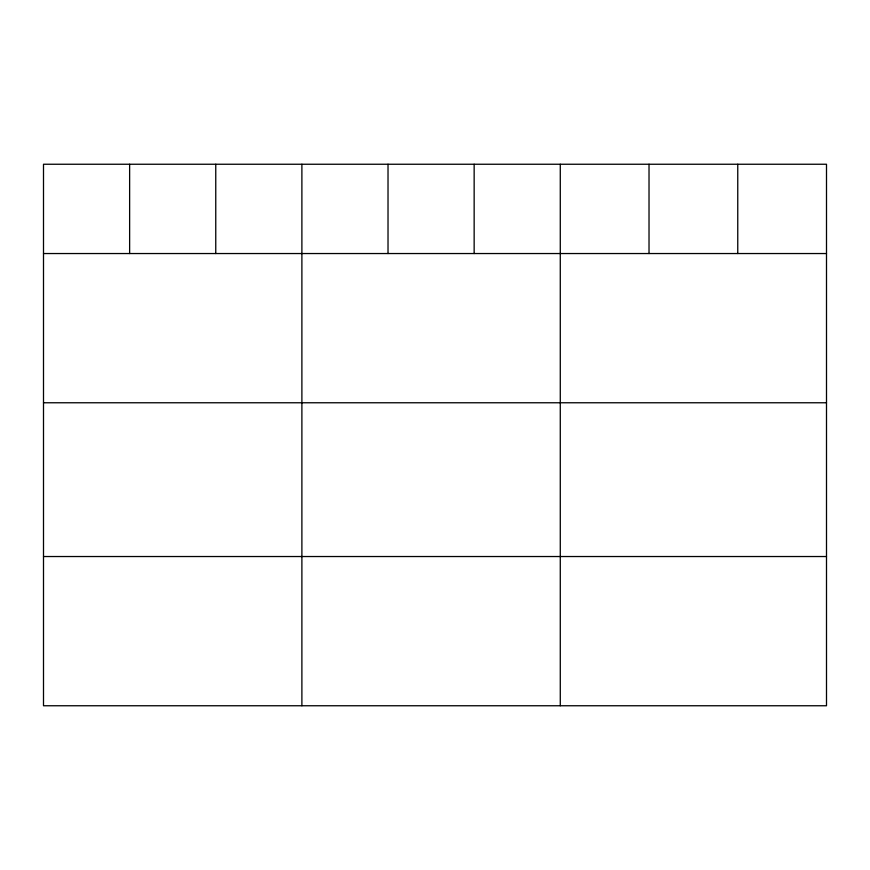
<?xml version="1.0" encoding="UTF-8"?>
<svg xmlns="http://www.w3.org/2000/svg" width="870" height="870" viewBox="0 0 870 870"><rect width="100%" height="100%" fill="white"/><g stroke="black" fill="none" stroke-linecap="round" stroke-linejoin="round"><path stroke-width="1.3" d="M826.5 253.54L826.5 705.755L43.5 705.755L43.5 164.245L826.5 164.245L826.5 253.54L43.5 253.54M43.5 402.767L826.5 402.767M43.5 556.528L826.5 556.528M737.76 164.245L737.76 253.54M649.02 164.245L649.02 253.54M560.28 164.245L560.28 705.755M474.15 164.245L474.15 253.54M388.02 164.245L388.02 253.54M301.89 164.245L301.89 705.755M215.76 164.245L215.76 253.54M129.63 164.245L129.63 253.54"/></g></svg>
